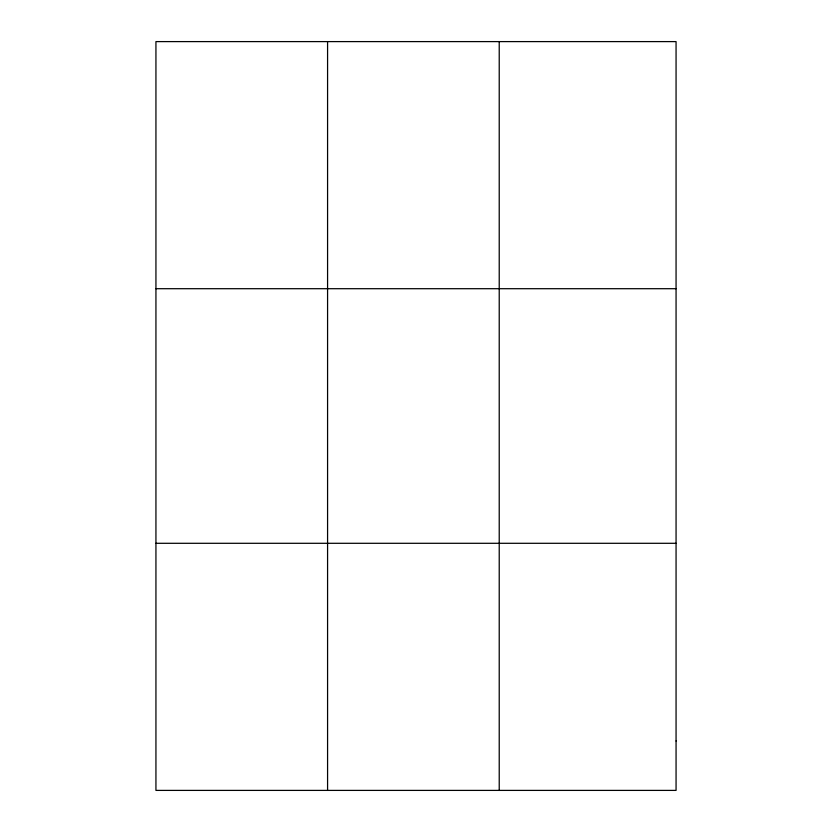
<?xml version="1.0" encoding="UTF-8"?>
<svg xmlns="http://www.w3.org/2000/svg" width="832" height="832" viewBox="0 0 832 832"><rect width="100%" height="100%" fill="white"/><g stroke="black" fill="none" stroke-linecap="round" stroke-linejoin="round"><path stroke-width="1.25" d="M327.579 41.6L327.579 790.4M499.221 41.6L499.221 790.4M155.938 288.704L676.062 288.704M155.938 543.296L676.062 543.296M676.062 740.979L676.062 790.4L155.938 790.4L155.938 41.6L676.062 41.6L676.062 740.979"/></g></svg>
